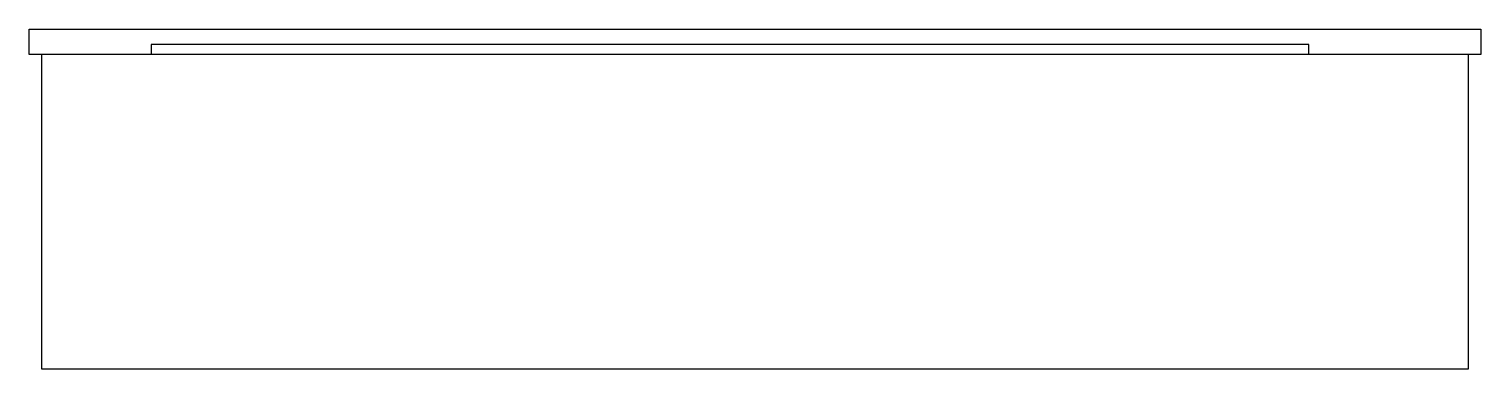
# Model space of a CAD drawing. Extents: x -0.2 to 28.9, y 0 to 6.8.
import ezdxf

# ---------------------------------------------------------------- set-up
doc = ezdxf.new("R2010")
doc.units = 0
doc.layers.add('DadoBack', color=6, linetype='CONTINUOUS')
doc.layers.add('PartCut', color=1, linetype='CONTINUOUS')

msp = doc.modelspace()

# ---------------------------------------------------------------- linework, layer by layer
at = {"layer": 'DadoBack'}
msp.add_lwpolyline([(28.85, 6.81), (28.85, 6.3), (-0.25, 6.3), (-0.25, 6.81)], close=True, dxfattribs=at)
at = {"layer": 'PartCut'}
msp.add_lwpolyline([(0, 0), (28.6, 0), (28.6, 6.3), (25.4, 6.3), (25.4, 6.5), (2.2, 6.5), (2.2, 6.3), (0, 6.3)], close=True, dxfattribs=at)

doc.saveas('drawing.dxf')
